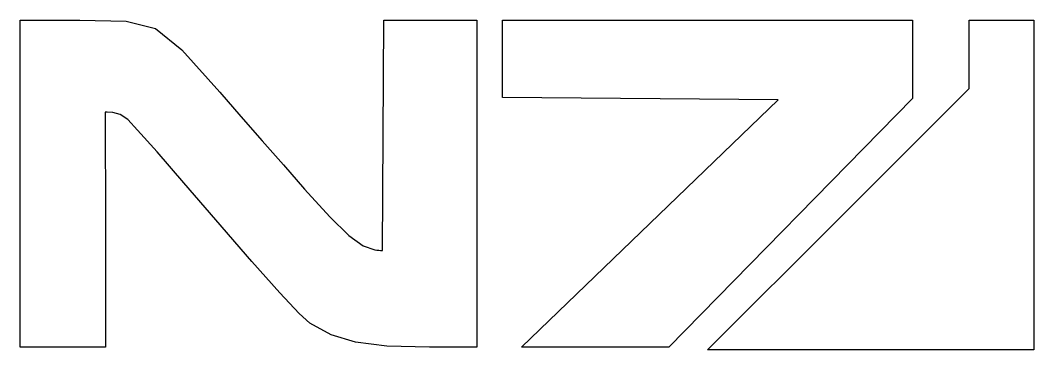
# Model space of a CAD drawing. Extents: x 38 to 149, y 39 to 75.
import ezdxf

# ---------------------------------------------------------------- set-up
doc = ezdxf.new("R2010")
doc.units = 0
doc.layers.add('Layer_1', color=7, linetype='CONTINUOUS')

msp = doc.modelspace()

# ---------------------------------------------------------------- linework, layer by layer
at = {"layer": 'Layer_1', "color": 7}
for points in [[(38.025451, 75.404185), (44.527806, 75.404185), (49.611636, 75.314126), (52.817037, 74.506262), (55.710514, 72.174062), (59.858571, 67.510997), (62.179948, 64.853965), (64.501327, 62.196936), (66.822704, 59.539904), (69.144083, 56.882872), (71.887839, 53.835931), (73.968206, 51.811364), (75.558244, 50.659407), (76.831009, 50.230285), (77.042676, 50.209034), (77.254343, 50.187782), (77.466009, 50.166531), (77.677676, 50.14528), (77.824598, 75.404169), (87.978787, 75.404169), (87.978787, 39.561938), (82.828232, 39.56476), (78.157781, 39.685986), (74.712057, 40.104651), (72.044464, 40.910221), (69.708392, 42.192164), (68.553048, 43.250574), (66.430045, 45.518548), (63.373553, 48.958417), (59.417743, 53.532511), (55.924233, 57.589802), (52.989432, 60.959855), (50.86052, 63.362195), (49.784677, 64.516346), (48.951131, 65.05832), (48.147162, 65.287772), (47.541239, 65.332055), (47.301827, 65.318509), (47.338787, 52.826947), (47.338787, 39.562494), (38.025451, 39.562494), (38.025451, 75.404185)], [(120.951749, 66.69292), (90.801009, 66.937519), (90.801009, 75.404185), (135.674343, 75.404185), (135.674343, 66.837059), (108.999472, 39.546836), (92.884786, 39.546836), (120.951749, 66.69292)], [(127.561492, 53.603546), (141.883232, 67.927351), (141.883232, 71.665768), (141.883232, 75.404185), (145.411009, 75.404185), (148.938787, 75.404185), (148.938787, 57.341963), (148.938787, 39.279733), (131.08927, 39.279733), (113.23975, 39.279733), (127.561492, 53.603546)]]:
    msp.add_lwpolyline(points, close=True, dxfattribs=at)

doc.saveas('drawing.dxf')
